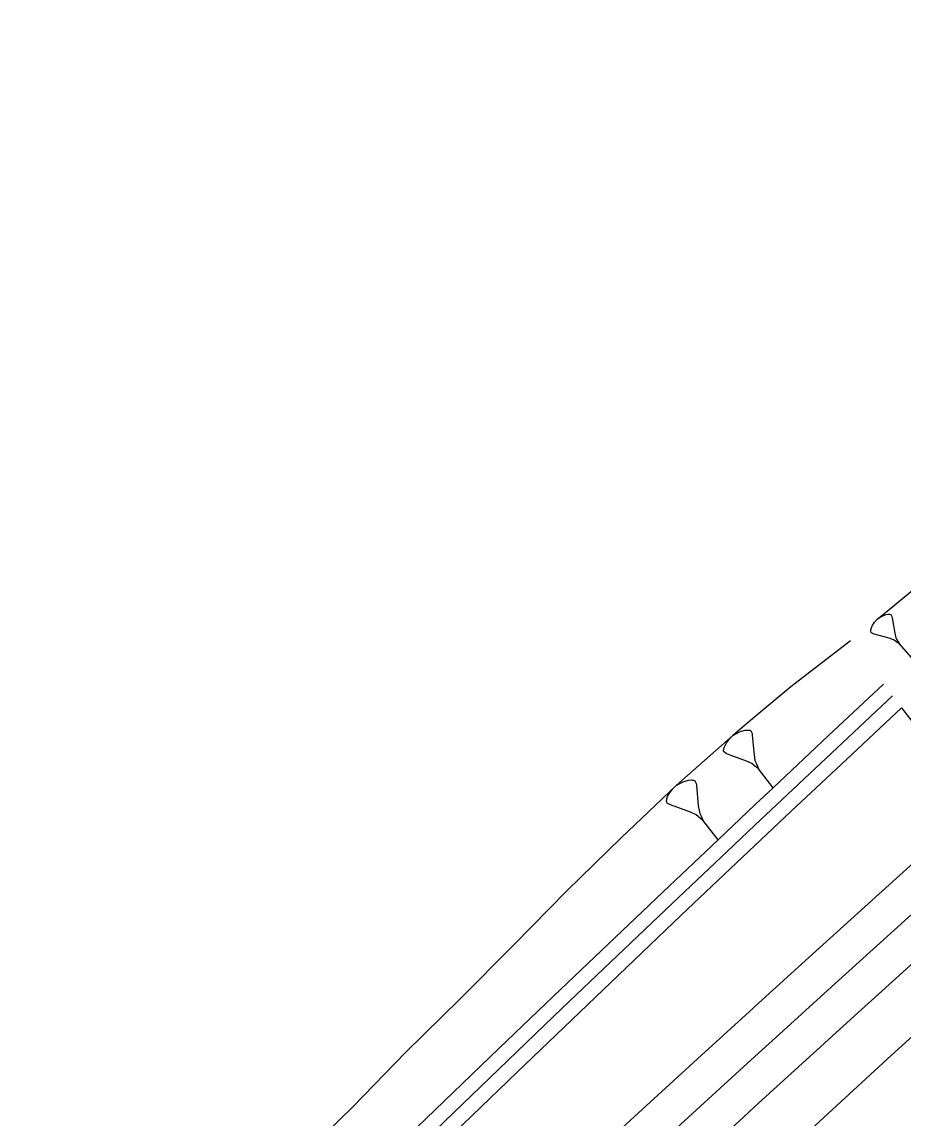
# Model space of a CAD drawing. Extents: x 387562 to 388546, y 804386 to 804945.
# Drawn here: x 387650.6 to 387710, y 804526.1 to 804600 of the extents above; entities that cross this region are included whole.
import ezdxf

# ---------------------------------------------------------------- set-up
doc = ezdxf.new("R2010")
doc.units = 0
doc.layers.get('0').update_dxf_attribs({"linetype": 'CONTINUOUS'})

msp = doc.modelspace()

# ---------------------------------------------------------------- linework, layer by layer
at = {"color": 7}
for p, q in [((387708.4333, 804559.9163), (387708.5635, 804559.9853)), ((387708.5635, 804559.9853), (387708.6671, 804560.0305)), ((387708.6671, 804560.0305), (387708.8477, 804560.0968)), ((387708.8477, 804560.0968), (387708.9751, 804560.1154)), ((387708.9751, 804560.1154), (387709.0256, 804560.1127)), ((387709.0256, 804560.1127), (387709.0761, 804560.11)), ((387709.0761, 804560.11), (387709.1504, 804560.0808)), ((387709.1504, 804560.0808), (387709.1743, 804560.0543)), ((387709.1743, 804560.0543), (387709.2194, 804559.9507)), ((387709.2194, 804559.9507), (387709.2407, 804559.8737)), ((387707.8383, 804559.1887), (387707.9233, 804559.3613)), ((387707.9233, 804559.3613), (387707.9791, 804559.4596)), ((387707.9791, 804559.4596), (387708.0615, 804559.5817)), ((387708.0615, 804559.5817), (387708.2235, 804559.7756)), ((387708.2235, 804559.7756), (387708.4333, 804559.9163)), ((387709.2407, 804559.8737), (387709.4131, 804558.8273)), ((387707.8011, 804558.963), (387707.8038, 804559.0135)), ((387707.8223, 804558.886), (387707.8011, 804558.963)), ((387707.8038, 804559.0135), (387707.8064, 804559.0639)), ((387707.8064, 804559.0639), (387707.8383, 804559.1887)), ((387707.8462, 804558.8594), (387707.8223, 804558.886)), ((387707.9445, 804558.8036), (387707.8462, 804558.8594)), ((387708.0188, 804558.7744), (387707.9445, 804558.8036)), ((387709.0412, 804558.4927), (387708.0188, 804558.7744)), ((387709.3387, 804558.3758), (387709.0412, 804558.4927)), ((387709.4131, 804558.8273), (387709.498, 804558.5192)), ((387709.498, 804558.5192), (387709.567, 804558.389)), ((387709.4608, 804558.2934), (387709.3387, 804558.3758)), ((387709.5829, 804558.2111), (387709.4608, 804558.2934)), ((387709.567, 804558.389), (387709.6361, 804558.2589)), ((387709.7051, 804558.1287), (387709.5829, 804558.2111)), ((387709.6361, 804558.2589), (387709.7051, 804558.1287)), ((387710.5415, 804557.1991), (387709.7051, 804558.1287)), ((387709.8769, 804553.8115), (387711.7017, 804551.418)), ((387698.2818, 804551.7136), (387698.5083, 804551.9456)), ((387698.5083, 804551.9456), (387698.7908, 804552.1049)), ((387698.7908, 804552.1049), (387698.9642, 804552.1804)), ((387698.9642, 804552.1804), (387699.1012, 804552.2279)), ((387699.1012, 804552.2279), (387699.3389, 804552.2949)), ((387699.3389, 804552.2949), (387699.5039, 804552.306)), ((387699.5039, 804552.306), (387699.5682, 804552.2976)), ((387699.5682, 804552.2976), (387699.6325, 804552.2892)), ((387699.6325, 804552.2892), (387699.7247, 804552.2445)), ((387699.7247, 804552.2445), (387699.7527, 804552.2081)), ((387699.7527, 804552.2081), (387699.8002, 804552.0711)), ((387699.8002, 804552.0711), (387699.8197, 804551.9704)), ((387699.8197, 804551.9704), (387699.9368, 804550.6142)), ((387697.8957, 804551.0118), (387697.9041, 804551.0762)), ((387697.9041, 804551.0762), (387697.9573, 804551.2327)), ((387697.9573, 804551.2327), (387698.0831, 804551.4452)), ((387698.0831, 804551.4452), (387698.1643, 804551.5654)), ((387698.1643, 804551.5654), (387698.2818, 804551.7136)), ((387697.8873, 804550.9475), (387697.8957, 804551.0118)), ((387697.9068, 804550.8469), (387697.8873, 804550.9475)), ((387697.9348, 804550.8105), (387697.9068, 804550.8469)), ((387698.055, 804550.7294), (387697.9348, 804550.8105)), ((387698.1472, 804550.6846), (387698.055, 804550.7294)), ((387699.4278, 804550.2229), (387698.1472, 804550.6846)), ((387699.9368, 804550.6142), (387700, 804550.2887)), ((387699.7968, 804550.0438), (387699.4278, 804550.2229)), ((387699.945, 804549.9263), (387699.7968, 804550.0438)), ((387700, 804549.8827), (387699.945, 804549.9263)), ((387700, 804550.2887), (387700.015, 804550.2115)), ((387700.0932, 804549.8089), (387700, 804549.8827)), ((387700.015, 804550.2115), (387700.0904, 804550.0381)), ((387700.0904, 804550.0381), (387700.1659, 804549.8648)), ((387700.2413, 804549.6914), (387700.0932, 804549.8089)), ((387700.1659, 804549.8648), (387700.2413, 804549.6914)), ((387701.2197, 804548.4188), (387700.2413, 804549.6914)), ((387695.1591, 804548.8182), (387695.3013, 804548.8678)), ((387695.3013, 804548.8678), (387695.5479, 804548.9379)), ((387695.5479, 804548.9379), (387695.7192, 804548.9498)), ((387695.7192, 804548.9498), (387695.786, 804548.9412)), ((387695.786, 804548.9412), (387695.8528, 804548.9326)), ((387695.8528, 804548.9326), (387695.9487, 804548.8864)), ((387695.9487, 804548.8864), (387695.9778, 804548.8487)), ((387694.246, 804548.0531), (387694.33, 804548.1781)), ((387694.33, 804548.1781), (387694.4516, 804548.3322)), ((387694.4516, 804548.3322), (387694.6864, 804548.5735)), ((387694.6864, 804548.5735), (387694.9793, 804548.7395)), ((387694.9793, 804548.7395), (387695.1591, 804548.8182)), ((387695.9778, 804548.8487), (387696.0274, 804548.7065)), ((387696.0274, 804548.7065), (387696.0479, 804548.602)), ((387696.0479, 804548.602), (387696.1722, 804547.1942)), ((387694.0436, 804547.536), (387694.0522, 804547.6028)), ((387694.0642, 804547.4316), (387694.0436, 804547.536)), ((387694.0522, 804547.6028), (387694.0608, 804547.6696)), ((387694.0608, 804547.6696), (387694.1157, 804547.8323)), ((387694.0932, 804547.3939), (387694.0642, 804547.4316)), ((387694.2182, 804547.3099), (387694.0932, 804547.3939)), ((387694.1157, 804547.8323), (387694.246, 804548.0531)), ((387694.3141, 804547.2636), (387694.2182, 804547.3099)), ((387695.6446, 804546.7869), (387694.3141, 804547.2636)), ((387696.0281, 804546.6017), (387695.6446, 804546.7869)), ((387696.1722, 804547.1942), (387696.2542, 804546.7763)), ((387696.2542, 804546.7763), (387696.3329, 804546.5965)), ((387696.1822, 804546.4801), (387696.0281, 804546.6017)), ((387696.3362, 804546.3584), (387696.1822, 804546.4801)), ((387696.3329, 804546.5965), (387696.4116, 804546.4166)), ((387696.4903, 804546.2367), (387696.3362, 804546.3584)), ((387696.4116, 804546.4166), (387696.4903, 804546.2367)), ((387697.5087, 804544.9176), (387696.4903, 804546.2367))]:
    msp.add_line(p, q, dxfattribs=at)
at = {"color": 7, "linetype": 'CONTINUOUS'}
for points in [[(387708.2235, 804559.7756), (387708.9026, 804560.3253), (387712.7745, 804563.4975), (387716.5566, 804566.7694), (387720.3507, 804570.0279), (387724.0578, 804573.3831), (387727.8069, 804576.6916), (387731.6939, 804579.8469), (387735.6575, 804582.9171), (387739.6345, 804585.9722), (387743.3165, 804589.3554), (387744.0574, 804590.1011), (387746.8208, 804592.9361), (387750.3028, 804596.5415), (387753.8917, 804600)], [(387706.4409, 804558.318), (387702.4093, 804555.2167), (387700, 804553.1964)], [(387709.2705, 804554.6067), (387705.5461, 804551.1196), (387701.8291, 804547.626), (387700, 804545.9001)], [(387709.8769, 804553.8115), (387706.154, 804550.3256), (387702.4386, 804546.8332), (387700, 804544.5321)], [(387700, 804553.1964), (387698.5083, 804551.9456), (387694.6864, 804548.5735), (387690.9929, 804545.0378), (387687.3293, 804541.4674), (387683.7348, 804537.8121), (387680.1183, 804534.1891), (387676.4758, 804530.6031), (387672.8967, 804526.9407), (387669.2538, 804523.3628), (387665.5024, 804519.9242), (387661.4709, 804516.8377), (387657.6242, 804513.5205), (387654.1175, 804509.7836), (387650.6094, 804506.0528)], [(387700, 804545.9001), (387698.1197, 804544.126), (387694.4178, 804540.6196), (387690.7235, 804537.1068), (387687.0366, 804533.5876), (387683.3573, 804530.0621), (387679.6854, 804526.5304), (387676.021, 804522.9924), (387672.3641, 804519.4483), (387668.7147, 804515.898), (387665.0726, 804512.3417), (387661.438, 804508.7793), (387657.8108, 804505.2109), (387654.1909, 804501.6366)], [(387700, 804544.5321), (387698.7308, 804543.3344), (387695.0305, 804539.8292), (387691.3377, 804536.3176), (387687.6524, 804532.7997), (387683.9747, 804529.2755), (387680.3044, 804525.745), (387676.6416, 804522.2082), (387672.9862, 804518.6653), (387669.3383, 804515.1163), (387665.6979, 804511.5612), (387662.0648, 804508.0001), (387658.4391, 804504.433), (387654.8208, 804500.8599)], [(387700, 804526.9505), (387702.9369, 804529.6297), (387706.683, 804533.0333), (387710.4366, 804536.4299), (387714.1976, 804539.8194), (387717.966, 804543.202)], [(387700, 804521.931), (387701.474, 804523.2952), (387705.1912, 804526.7216), (387708.9158, 804530.141), (387712.648, 804533.5534), (387716.3876, 804536.959), (387720.1347, 804540.3575)], [(387670.9547, 804500), (387673.237, 804502.1503), (387676.9232, 804505.6094), (387680.6169, 804509.0617), (387684.3182, 804512.507), (387688.027, 804515.9454), (387691.7432, 804519.3769), (387695.467, 804522.8015), (387699.1982, 804526.2191), (387700, 804526.9505)]]:
    msp.add_lwpolyline(points, dxfattribs=at)
at = {"color": 1, "linetype": 'CONTINUOUS'}
for points in [[(387708.6642, 804555.4019), (387704.9382, 804551.9136), (387701.2197, 804548.4188), (387700, 804547.2681)], [(387700, 804547.2681), (387697.5087, 804544.9176), (387693.8052, 804541.4099), (387690.1092, 804537.8959), (387686.4208, 804534.3755), (387682.7399, 804530.8488), (387679.0665, 804527.3158), (387675.4005, 804523.7766), (387671.742, 804520.2312), (387668.091, 804516.6797), (387664.4474, 804513.1221), (387660.8112, 804509.5585), (387657.1825, 804505.9888), (387653.561, 804502.4133)], [(387700, 804533.6962), (387703.6277, 804536.9911), (387707.3892, 804540.3938), (387711.1581, 804543.7895), (387714.9344, 804547.1781)], [(387663.696, 804500), (387666.4244, 804502.5803), (387670.1109, 804506.0526), (387673.8049, 804509.5179), (387677.5065, 804512.9764), (387681.2156, 804516.4279), (387684.9322, 804519.8726), (387688.6563, 804523.3102), (387692.3879, 804526.7409), (387696.127, 804530.1647), (387699.8736, 804533.5814), (387700, 804533.6962)]]:
    msp.add_lwpolyline(points, dxfattribs=at)
at = {"color": 2, "linetype": 'CONTINUOUS'}
for points in [[(387700, 804530.3238), (387701.4053, 804531.6055), (387705.1553, 804535.0122), (387708.9129, 804538.4119), (387712.6778, 804541.8045), (387716.4502, 804545.19)], [(387667.3229, 804500), (387667.9914, 804500.6323), (387671.6739, 804504.1014), (387675.3641, 804507.5637), (387679.0617, 804511.019), (387682.7669, 804514.4675), (387686.4796, 804517.909), (387690.1998, 804521.3436), (387693.9275, 804524.7712), (387697.6626, 804528.1919), (387700, 804530.3238)]]:
    msp.add_lwpolyline(points, dxfattribs=at)

doc.saveas('drawing.dxf')
